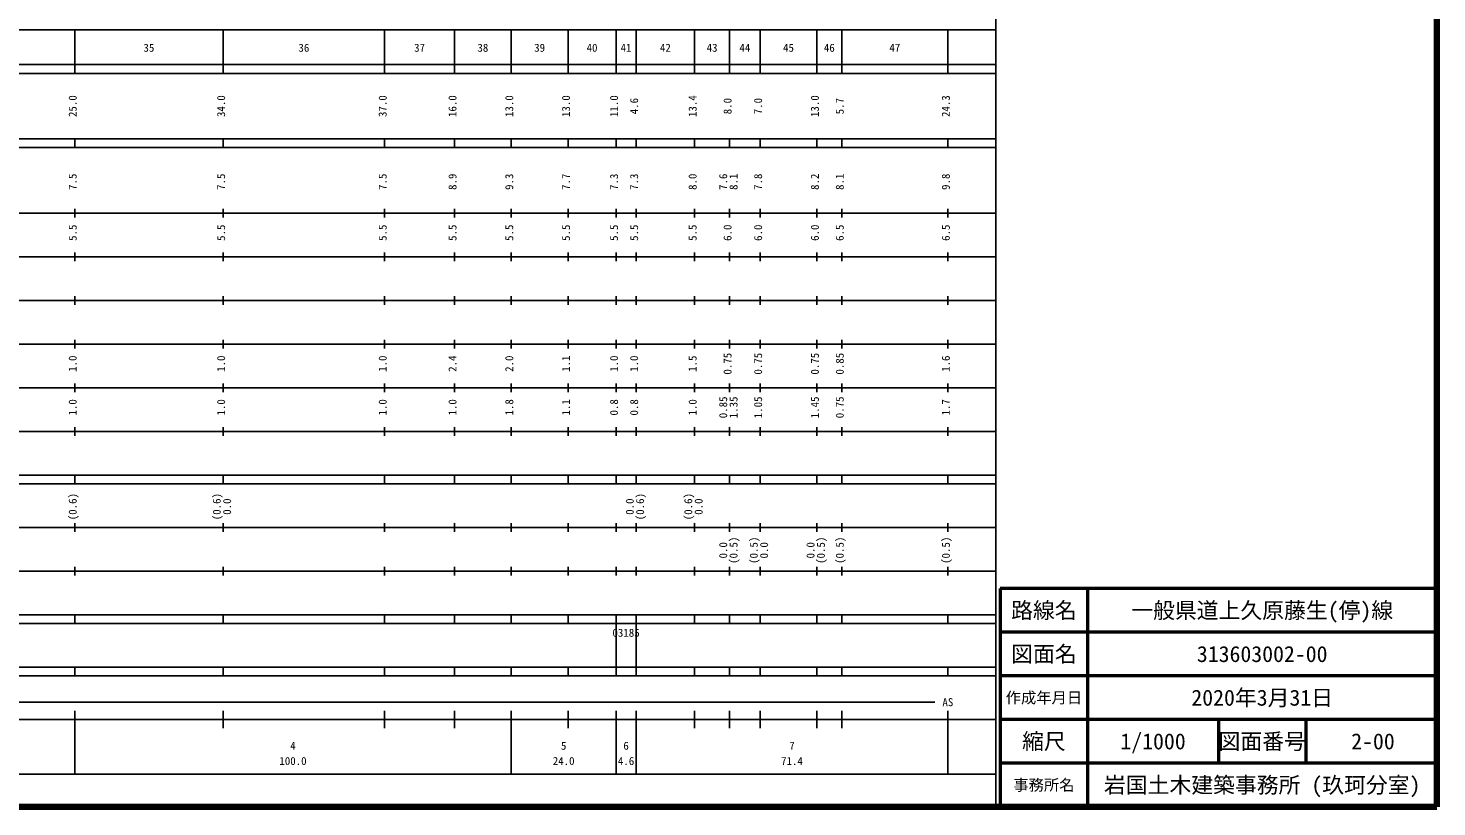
# Model space of a CAD drawing. Units: millimetres on the paper, enlarged 1000 times. Extents: x 40000 to 680000, y 20000 to 380000.
# Drawn here: x 357347 to 680000, y 20000 to 198357 of the extents above; entities that cross this region are included whole.
import ezdxf
from ezdxf.enums import TextEntityAlignment as Align

# ---------------------------------------------------------------- set-up
doc = ezdxf.new("R2010")
doc.units = ezdxf.units.MM
doc.header["$LTSCALE"] = 1000
for name, color, linetype, lineweight in [('M-TTL', 2, 'Continuous', 140), ('M-TTL-BAND', 7, 'Continuous', 25), ('M-TTL-FRAM', 2, 'Continuous', 50), ('M-TTL-LINE', 7, 'Continuous', 50)]:
    doc.layers.add(name, color=color, linetype=linetype, lineweight=lineweight)
doc.layers.add('M-TTL-TXT', color=7, linetype='Continuous')
doc.styles.add('ＭＳ ゴシック', font='')
doc.styles.get('ＭＳ ゴシック').set_extended_font_data('MS Gothic')

msp = doc.modelspace()

# ---------------------------------------------------------------- linework, layer by layer
at = {"layer": 'M-TTL'}
for p, q in [((680000, 20000), (680000, 380000)), ((40000, 20000), (680000, 20000))]:
    msp.add_line(p, q, dxfattribs=at)
at = {"layer": 'M-TTL-BAND'}
for p, q in [((579000, 20000), (579000, 370000)), ((68000, 198000), (579000, 198000)), ((368000, 188000), (368000, 198000)), ((402000, 188000), (402000, 198000)), ((439000, 188000), (439000, 198000)), ((455000, 188000), (455000, 198000)), ((468000, 188000), (468000, 198000)), ((481000, 188000), (481000, 198000)), ((492000, 188000), (492000, 198000)), ((496600, 188000), (496600, 198000)), ((510000, 188000), (510000, 198000)), ((518000, 188000), (518000, 198000)), ((525000, 188000), (525000, 198000)), ((538000, 188000), (538000, 198000)), ((543700, 188000), (543700, 198000)), ((568000, 188000), (568000, 198000)), ((40000, 190000), (579000, 190000)), ((40000, 188000), (579000, 188000)), ((40000, 173000), (579000, 173000)), ((368000, 171000), (368000, 173000)), ((402000, 171000), (402000, 173000)), ((439000, 171000), (439000, 173000)), ((455000, 171000), (455000, 173000)), ((468000, 171000), (468000, 173000)), ((481000, 171000), (481000, 173000)), ((492000, 171000), (492000, 173000)), ((496600, 171000), (496600, 173000)), ((510000, 171000), (510000, 173000)), ((518000, 171000), (518000, 173000)), ((525000, 171000), (525000, 173000)), ((538000, 171000), (538000, 173000)), ((543700, 171000), (543700, 173000)), ((568000, 171000), (568000, 173000)), ((40000, 171000), (579000, 171000)), ((40000, 156000), (579000, 156000)), ((368000, 155000), (368000, 157000)), ((402000, 155000), (402000, 157000)), ((439000, 155000), (439000, 157000)), ((455000, 155000), (455000, 157000)), ((468000, 155000), (468000, 157000)), ((481000, 155000), (481000, 157000)), ((492000, 155000), (492000, 157000)), ((496600, 155000), (496600, 157000)), ((510000, 155000), (510000, 157000)), ((518000, 155000), (518000, 157000)), ((525000, 155000), (525000, 157000)), ((538000, 155000), (538000, 157000)), ((543700, 155000), (543700, 157000)), ((568000, 155000), (568000, 157000)), ((46000, 146000), (579000, 146000)), ((368000, 145000), (368000, 147000)), ((402000, 145000), (402000, 147000)), ((439000, 145000), (439000, 147000)), ((455000, 145000), (455000, 147000)), ((468000, 145000), (468000, 147000)), ((481000, 145000), (481000, 147000)), ((492000, 145000), (492000, 147000)), ((496600, 145000), (496600, 147000)), ((510000, 145000), (510000, 147000)), ((518000, 145000), (518000, 147000)), ((525000, 145000), (525000, 147000)), ((538000, 145000), (538000, 147000)), ((543700, 145000), (543700, 147000)), ((568000, 145000), (568000, 147000)), ((52000, 136000), (579000, 136000)), ((368000, 135000), (368000, 137000)), ((402000, 135000), (402000, 137000)), ((439000, 135000), (439000, 137000)), ((455000, 135000), (455000, 137000)), ((468000, 135000), (468000, 137000)), ((481000, 135000), (481000, 137000)), ((492000, 135000), (492000, 137000)), ((496600, 135000), (496600, 137000)), ((510000, 135000), (510000, 137000)), ((518000, 135000), (518000, 137000)), ((525000, 135000), (525000, 137000)), ((538000, 135000), (538000, 137000)), ((543700, 135000), (543700, 137000)), ((568000, 135000), (568000, 137000)), ((46000, 126000), (579000, 126000)), ((368000, 125000), (368000, 127000)), ((402000, 125000), (402000, 127000)), ((439000, 125000), (439000, 127000)), ((455000, 125000), (455000, 127000)), ((468000, 125000), (468000, 127000)), ((481000, 125000), (481000, 127000)), ((492000, 125000), (492000, 127000)), ((496600, 125000), (496600, 127000)), ((510000, 125000), (510000, 127000)), ((518000, 125000), (518000, 127000)), ((525000, 125000), (525000, 127000)), ((538000, 125000), (538000, 127000)), ((543700, 125000), (543700, 127000)), ((568000, 125000), (568000, 127000)), ((368000, 115000), (368000, 117000)), ((402000, 115000), (402000, 117000)), ((439000, 115000), (439000, 117000)), ((455000, 115000), (455000, 117000)), ((468000, 115000), (468000, 117000)), ((481000, 115000), (481000, 117000)), ((492000, 115000), (492000, 117000)), ((496600, 115000), (496600, 117000)), ((510000, 115000), (510000, 117000)), ((518000, 115000), (518000, 117000)), ((525000, 115000), (525000, 117000)), ((538000, 115000), (538000, 117000)), ((543700, 115000), (543700, 117000)), ((568000, 115000), (568000, 117000)), ((52000, 116000), (579000, 116000)), ((368000, 105000), (368000, 107000)), ((402000, 105000), (402000, 107000)), ((439000, 105000), (439000, 107000)), ((455000, 105000), (455000, 107000)), ((468000, 105000), (468000, 107000)), ((481000, 105000), (481000, 107000)), ((492000, 105000), (492000, 107000)), ((496600, 105000), (496600, 107000)), ((510000, 105000), (510000, 107000)), ((518000, 105000), (518000, 107000)), ((525000, 105000), (525000, 107000)), ((538000, 105000), (538000, 107000)), ((543700, 105000), (543700, 107000)), ((568000, 105000), (568000, 107000)), ((46000, 106000), (579000, 106000)), ((40000, 96000), (579000, 96000)), ((40000, 94000), (579000, 94000)), ((368000, 94000), (368000, 96000)), ((402000, 94000), (402000, 96000)), ((439000, 94000), (439000, 96000)), ((455000, 94000), (455000, 96000)), ((468000, 94000), (468000, 96000)), ((481000, 94000), (481000, 96000)), ((492000, 94000), (492000, 96000)), ((496600, 94000), (496600, 96000)), ((510000, 94000), (510000, 96000)), ((518000, 94000), (518000, 96000)), ((525000, 94000), (525000, 96000)), ((538000, 94000), (538000, 96000)), ((543700, 94000), (543700, 96000)), ((568000, 94000), (568000, 96000)), ((49000, 84000), (579000, 84000)), ((368000, 83000), (368000, 85000)), ((402000, 83000), (402000, 85000)), ((439000, 83000), (439000, 85000)), ((455000, 83000), (455000, 85000)), ((468000, 83000), (468000, 85000)), ((481000, 83000), (481000, 85000)), ((492000, 83000), (492000, 85000)), ((496600, 83000), (496600, 85000)), ((510000, 83000), (510000, 85000)), ((518000, 83000), (518000, 85000)), ((525000, 83000), (525000, 85000)), ((538000, 83000), (538000, 85000)), ((543700, 83000), (543700, 85000)), ((568000, 83000), (568000, 85000)), ((368000, 73000), (368000, 75000)), ((402000, 73000), (402000, 75000)), ((439000, 73000), (439000, 75000)), ((455000, 73000), (455000, 75000)), ((468000, 73000), (468000, 75000)), ((481000, 73000), (481000, 75000)), ((492000, 73000), (492000, 75000)), ((496600, 73000), (496600, 75000)), ((510000, 73000), (510000, 75000)), ((518000, 73000), (518000, 75000)), ((525000, 73000), (525000, 75000)), ((538000, 73000), (538000, 75000)), ((543700, 73000), (543700, 75000)), ((568000, 73000), (568000, 75000)), ((40000, 74000), (579000, 74000)), ((40000, 64000), (579000, 64000)), ((40000, 62000), (579000, 62000)), ((368000, 62000), (368000, 64000)), ((402000, 62000), (402000, 64000)), ((439000, 62000), (439000, 64000)), ((455000, 62000), (455000, 64000)), ((468000, 62000), (468000, 64000)), ((481000, 62000), (481000, 64000)), ((492000, 62000), (492000, 64000)), ((492000, 52000), (492000, 62000)), ((496600, 62000), (496600, 64000)), ((496600, 52000), (496600, 62000)), ((510000, 62000), (510000, 64000)), ((518000, 62000), (518000, 64000)), ((525000, 62000), (525000, 64000)), ((538000, 62000), (538000, 64000)), ((543700, 62000), (543700, 64000)), ((568000, 62000), (568000, 64000)), ((40000, 52000), (579000, 52000)), ((368000, 50000), (368000, 52000)), ((402000, 50000), (402000, 52000)), ((439000, 50000), (439000, 52000)), ((455000, 50000), (455000, 52000)), ((468000, 50000), (468000, 52000)), ((481000, 50000), (481000, 52000)), ((492000, 50000), (492000, 52000)), ((496600, 50000), (496600, 52000)), ((510000, 50000), (510000, 52000)), ((518000, 50000), (518000, 52000)), ((525000, 50000), (525000, 52000)), ((538000, 50000), (538000, 52000)), ((543700, 50000), (543700, 52000)), ((568000, 50000), (568000, 52000)), ((40000, 50000), (579000, 50000)), ((71000, 44000), (565000, 44000)), ((368000, 27500), (368000, 42000)), ((402000, 38000), (402000, 42000)), ((439000, 38000), (439000, 42000)), ((455000, 38000), (455000, 42000)), ((468000, 27500), (468000, 42000)), ((481000, 38000), (481000, 42000)), ((492000, 27500), (492000, 42000)), ((496600, 27500), (496600, 42000)), ((510000, 38000), (510000, 42000)), ((518000, 38000), (518000, 42000)), ((525000, 38000), (525000, 42000)), ((538000, 38000), (538000, 42000)), ((543700, 38000), (543700, 42000)), ((568000, 27500), (568000, 42000)), ((40000, 40000), (579000, 40000)), ((68000, 27500), (579000, 27500))]:
    msp.add_line(p, q, dxfattribs=at)
at = {"layer": 'M-TTL-FRAM'}
for p, q in [((680000, 70000), (580000, 70000)), ((580000, 70000), (580000, 20000))]:
    msp.add_line(p, q, dxfattribs=at)
at = {"layer": 'M-TTL-LINE'}
for p, q in [((600000, 70000), (600000, 20000)), ((680000, 60000), (580000, 60000)), ((680000, 50000), (580000, 50000)), ((680000, 40000), (580000, 40000)), ((630000, 40000), (630000, 30000)), ((650000, 40000), (650000, 30000)), ((680000, 30000), (580000, 30000))]:
    msp.add_line(p, q, dxfattribs=at)

# ---------------------------------------------------------------- texts
at = {"layer": 'M-TTL-BAND', "style": 'ＭＳ ゴシック'}
for s, p in [('35', (385000, 192405)), ('36', (420500, 192405)), ('37', (447000, 192405)), ('38', (461500, 192405)), ('39', (474500, 192405)), ('40', (486500, 192405)), ('41', (494300, 192405)), ('42', (503300, 192405)), ('43', (514000, 192405)), ('44', (521500, 192405)), ('45', (531500, 192405)), ('46', (540850, 192405)), ('47', (555850, 192405)), ('AS', (568000, 42500)), ('4', (418000, 32523)), ('5', (480000, 32523)), ('6', (494300, 32523)), ('7', (532300, 32523)), ('100.0', (418000, 29033)), ('24.0', (480000, 29033)), ('4.6', (494300, 29033)), ('71.4', (532300, 29033))]:
    msp.add_text(s, height=1833, dxfattribs=at).set_placement(p, align=Align.BOTTOM_CENTER)
for s, p in [('25.0', (369000, 180500)), ('34.0', (403000, 180500)), ('37.0', (440000, 180500)), ('16.0', (456000, 180500)), ('13.0', (469000, 180500)), ('13.0', (482000, 180500)), ('11.0', (493000, 180500)), ('4.6', (497600, 180500)), ('13.4', (511000, 180500)), ('8.0', (519000, 180500)), ('7.0', (526000, 180500)), ('13.0', (539000, 180500)), ('5.7', (544700, 180500)), ('24.3', (569000, 180500)), ('7.5', (369000, 163174)), ('7.5', (403000, 163174)), ('7.5', (440000, 163174)), ('8.9', (456000, 163174)), ('9.3', (469000, 163174)), ('7.7', (482000, 163174)), ('7.3', (493000, 163174)), ('7.3', (497600, 163174)), ('8.0', (511000, 163174)), ('7.6', (518000, 163174)), ('8.1', (520370, 163174)), ('7.8', (526000, 163174)), ('8.2', (539000, 163174)), ('8.1', (544700, 163174)), ('9.8', (569000, 163174)), ('5.5', (369000, 151500)), ('5.5', (403000, 151500)), ('5.5', (440000, 151500)), ('5.5', (456000, 151500)), ('5.5', (469000, 151500)), ('5.5', (482000, 151500)), ('5.5', (493000, 151500)), ('5.5', (497600, 151500)), ('5.5', (511000, 151500)), ('6.0', (519000, 151500)), ('6.0', (526000, 151500)), ('6.0', (539000, 151500)), ('6.5', (544700, 151500)), ('6.5', (569000, 151500)), ('1.0', (369000, 121500)), ('1.0', (403000, 121500)), ('1.0', (440000, 121500)), ('2.4', (456000, 121500)), ('2.0', (469000, 121500)), ('1.1', (482000, 121500)), ('1.0', (493000, 121500)), ('1.0', (497600, 121500)), ('1.5', (511000, 121500)), ('0.75', (519000, 121500)), ('0.75', (526000, 121500)), ('0.75', (539000, 121500)), ('0.85', (544700, 121500)), ('1.6', (569000, 121500)), ('1.0', (369000, 111500)), ('1.0', (403000, 111500)), ('1.0', (440000, 111500)), ('1.0', (456000, 111500)), ('1.8', (469000, 111500)), ('1.1', (482000, 111500)), ('0.8', (493000, 111500)), ('0.8', (497600, 111500)), ('1.0', (511000, 111500)), ('0.85', (518000, 111500)), ('1.35', (520370, 111500)), ('1.05', (526000, 111500)), ('1.45', (539000, 111500)), ('0.75', (544700, 111500)), ('1.7', (569000, 111500)), ('(0.6)', (369000, 88764)), ('(0.6)', (402000, 88764)), ('0.0', (404370, 88764)), ('0.0', (496600, 88764)), ('(0.6)', (498970, 88764)), ('(0.6)', (510000, 88764)), ('0.0', (512370, 88764)), ('(0.5)', (520370, 78764)), ('(0.5)', (525000, 78764)), ('(0.5)', (540370, 78764)), ('(0.5)', (544700, 78764)), ('(0.5)', (569000, 78764)), ('0.0', (518000, 78764)), ('0.0', (527370, 78764)), ('0.0', (538000, 78764))]:
    msp.add_text(s, height=1833, rotation=90, dxfattribs=at).set_placement(p, align=Align.BOTTOM_CENTER)
msp.add_text('03185', height=1833, dxfattribs=at).set_placement((491175, 58405), align=Align.BOTTOM_LEFT)
at = {"layer": 'M-TTL-TXT', "style": 'ＭＳ ゴシック'}
for s, height, p in [('路線名', 3666, (590000, 65000)), ('路線名', 3666, (590000, 65000)), ('一般県道上久原藤生(停)線', 3666, (640000, 65000)), ('図面名', 3666, (590000, 55000)), ('図面名', 3666, (590000, 55000)), ('313603002-00', 3666, (640000, 55000)), ('作成年月日', 2566, (590000, 45000)), ('作成年月日', 2566, (590000, 45000)), ('2020年3月31日', 3666, (640000, 45000)), ('縮尺', 3666, (590000, 35000)), ('縮尺', 3666, (590000, 35000)), ('1/1000', 3666, (615000, 35000)), ('図面番号', 3666, (640000, 35000)), ('図面番号', 3666, (640000, 35000)), (' 2-00', 3666, (664125, 35000)), ('事務所名', 2566, (590000, 25000)), ('事務所名', 2566, (590000, 25000)), ('岩国土木建築事務所 (玖珂分室)', 3666, (640000, 25000))]:
    msp.add_text(s, height=height, dxfattribs=at).set_placement(p, align=Align.MIDDLE_CENTER)

doc.saveas('drawing.dxf')
